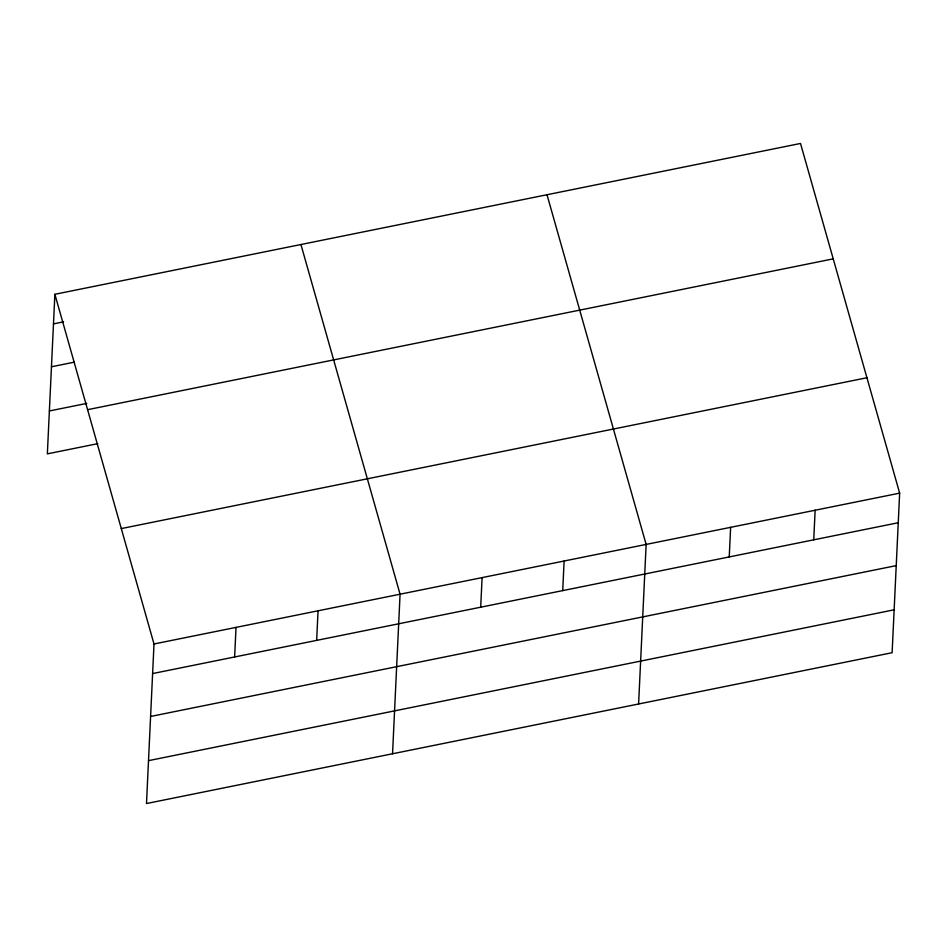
<?xml version="1.0" encoding="UTF-8"?>
<svg xmlns="http://www.w3.org/2000/svg" width="947" height="947" viewBox="0 0 947 947"><rect width="100%" height="100%" fill="white"/><g stroke="black" fill="none" stroke-linecap="round" stroke-linejoin="round"><path stroke-width="1.42" d="M54.879 294.292L154.006 643.984L146.489 803.541L892.121 652.708L899.65 493.138L800.511 143.459L54.879 294.292L47.35 453.862L97.719 443.67M234.631 656.969L236.028 627.388M316.653 640.385L318.05 610.791M392.543 753.765L400.072 594.207L300.933 244.515M480.697 607.193L482.094 577.611M562.719 590.608L564.116 561.015M638.609 703.988L646.138 544.43L546.999 194.739M729.237 556.919L730.634 527.325M813.745 539.826L815.142 510.232M53.482 323.874L63.556 321.838M51.458 366.773L74.482 362.121M49.374 410.962L86.781 403.398M87.586 409.684L833.23 258.851M121.299 528.58L866.931 377.746M154.006 643.984L899.65 493.138M152.609 673.566L898.253 522.732M150.597 716.465L896.229 565.619M148.501 760.654L894.146 609.809"/></g></svg>
